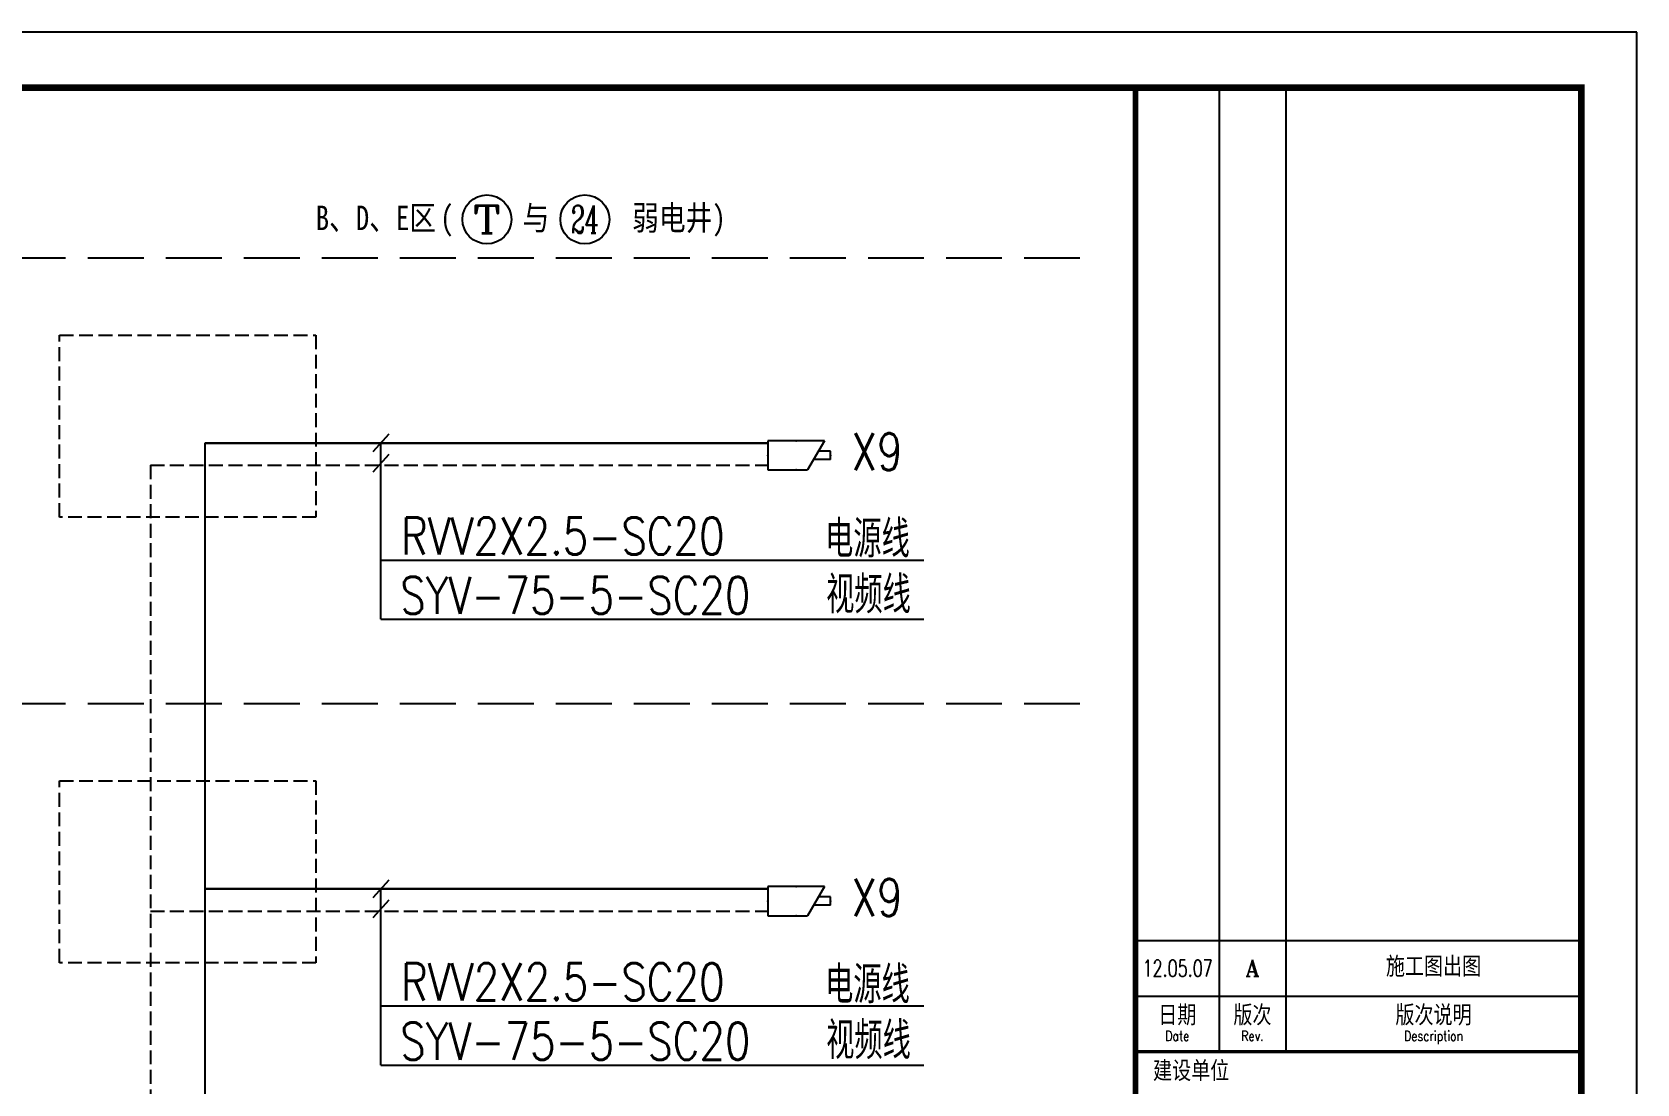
# Model space of a CAD drawing. Extents: x 913510 to 997610, y -270398 to 254224.
# Drawn here: x 968808 to 997610, y 31168 to 50044 of the extents above; entities that cross this region are included whole.
import ezdxf
from ezdxf.enums import TextEntityAlignment as Align

# ---------------------------------------------------------------- set-up
doc = ezdxf.new("R2010")
doc.units = 0
doc.header["$LTSCALE"] = 1000
doc.header["$MEASUREMENT"] = 0
doc.linetypes.add('DASH', pattern=[0.35, 0.25, -0.1])
for name, color, linetype in [('AXIS', 3, 'Continuous'), ('AXIS_TEXT', 7, 'Continuous'), ('EQUIP-消防', 3, 'Continuous'), ('EQUIP-通讯', 3, 'Continuous'), ('WIRE-4', 6, 'Continuous'), ('图框', 139, 'Continuous'), ('电气-文字', 4, 'Continuous'), ('电气-设备标注', 4, 'Continuous'), ('线路', 6, 'Continuous')]:
    doc.layers.add(name, color=color, linetype=linetype)
doc.styles.add('_TCH_AXIS', font='COMPLEX', dxfattribs={"bigfont": 'GBCBIG'})
doc.styles.add('_TCH_LABEL', font='COMPLEX', dxfattribs={"bigfont": 'GBCBIG'})
doc.styles.add('COMPLEX', font='COMPLEX')
doc.styles.add('cyq', font='SIMPLEX.shx', dxfattribs={"width": 0.7, "height": 300, "bigfont": 'china3.shx'})
doc.styles.add('TKZ1_tjhts.shx', font='tjromant.shx', dxfattribs={"bigfont": 'tjhts.shx'})
doc.styles.add('TKZ2_tjkts.shx', font='tjromant.shx', dxfattribs={"bigfont": 'tjkts.shx'})
doc.styles.add('标题大', font='simhei.ttf')

# ---------------------------------------------------------------- blocks, each defined once
blk = doc.blocks.new('$equip$00001464')
for p, q in [((-0.75, -0.1), (-0.75, 0.1)), ((-0.75, 0.1), (-0.457, 0.1)), ((-0.6, 0.35), (0.75, 0.35)), ((-0.6, 0.35), (-0.2, -0.35)), ((0.75, 0.35), (0.75, -0.35)), ((-0.75, -0.1), (-0.343, -0.1)), ((0.75, -0.35), (-0.2, -0.35))]:
    blk.add_line(p, q)
for p in [(-0.75, 0), (0.075, 0.35), (0.75, 0), (0.075, -0.35)]:
    blk.add_point(p)
at = {"style": '_TCH_LABEL', "flags": 9}
blk.add_attdef('A', (0, 0), '', height=0.00002, dxfattribs=at)
blk = doc.blocks.new('_AXISO')
blk.add_circle((0, 0), 0.5)
at = {"layer": 'AXIS_TEXT', "style": 'COMPLEX', "width": 1.041667}
blk.add_attdef('A', text='', height=0.56, dxfattribs=at).set_placement((-0.25, -0.28), (0.25, -0.28), align=Align.FIT)
blk = doc.blocks.new('TJAD_TK_A1')
at = {"color": 0}
for p, q in [((1266.38, 940.45), (1266.38, 767.45)), ((1278.38, 940.45), (1278.38, 767.45)), ((1251.38, 777.45), (1263.38, 777.45)), ((1251.38, 777.45), (1331.38, 777.45)), ((1251.38, 767.45), (1331.38, 767.45))]:
    blk.add_line(p, q, dxfattribs=at)
for points, const_width in [([(1251.38, 940.45), (1251.38, 366.45)], 1), ([(1251.38, 767.45), (1331.38, 767.45)], 0.6)]:
    blk.add_lwpolyline(points, dxfattribs=dict(at, const_width=const_width))
at = {"layer": '图框', "color": 0}
for p, q in [((1341.38, 950.45), (500.38, 950.45)), ((1341.38, 356.45), (1341.38, 950.45)), ((1251.38, 787.45), (1331.38, 787.45))]:
    blk.add_line(p, q, dxfattribs=at)
at = {"layer": '图框', "color": 0, "const_width": 1.2}
blk.add_lwpolyline([(1331.38, 940.45), (525.38, 940.45), (525.38, 366.45), (1331.38, 366.45)], close=True, dxfattribs=at)
at = {"color": 0, "style": 'TKZ2_tjkts.shx'}
for s, p in [('日期', (1258.88, 774)), ('版次', (1272.38, 774)), ('版次说明', (1304.88, 774)), ('建设单位', (1261.38, 764))]:
    blk.add_text(s, height=3.6, dxfattribs=at).set_placement(p, align=Align.MIDDLE_CENTER)
at = {"color": 0, "style": 'TKZ2_tjkts.shx', "width": 0.8}
for s, p in [('Date', (1258.88, 770.3)), ('Rev.', (1272.38, 770.3)), ('Description', (1304.88, 770.3))]:
    blk.add_text(s, height=1.8, dxfattribs=at).set_placement(p, align=Align.MIDDLE_CENTER)
at = {"layer": '图框', "color": 0, "style": 'TKZ1_tjhts.shx', "width": 0.7}
blk.add_text('12.05.07', height=3, dxfattribs=at).set_placement((1258.96, 782.45), align=Align.MIDDLE_CENTER)
at = {"layer": '图框', "color": 0, "style": 'TKZ1_tjhts.shx'}
for s, height, p in [('A', 3, (1272.38, 782.45)), ('施工图出图', 3.6, (1304.88, 782.73))]:
    blk.add_text(s, height=height, dxfattribs=at).set_placement(p, align=Align.MIDDLE_CENTER)

msp = doc.modelspace()

# ---------------------------------------------------------------- linework, layer by layer
at = {"layer": 'EQUIP-消防', "linetype": 'DASH', "elevation": 132}
for points in [[(969300, 44605), (973902, 44605), (973902, 41341), (969300, 41341)], [(969300, 36605), (973902, 36605), (973902, 33341), (969300, 33341)]]:
    msp.add_lwpolyline(points, close=True, dxfattribs=at)
at = {"layer": 'WIRE-4'}
for p, q in [((971909, 42668, 132), (971909, 1202, 132)), ((982015, 42668, -2299), (971909, 42668, 132)), ((971909, 42668, 132), (982015, 42668, 132)), ((982015, 34668, -2299), (971909, 34668, 132)), ((971909, 34668, 132), (982015, 34668, 132))]:
    msp.add_line(p, q, dxfattribs=at)
at = {"layer": 'WIRE-4', "linetype": 'DASH'}
for p, q in [((970932, 42270, 132), (970932, 805, 132)), ((970932, 42270, 132), (982015, 42270, 132)), ((970932, 34270, 132), (982015, 34270, 132))]:
    msp.add_line(p, q, dxfattribs=at)
at = {"layer": '电气-文字'}
for p, q in [((975211, 42826, 1769), (974920, 42510, 1769)), ((975066, 39506, 1769), (975066, 42668, 1769)), ((975211, 42463, 1769), (974920, 42147, 1769)), ((975066, 40570, 1769), (984814, 40570, 1769)), ((975066, 39506, 1769), (984814, 39506, 1769)), ((975211, 34826, 1769), (974920, 34510, 1769)), ((975066, 31506, 1769), (975066, 34668, 1769)), ((975211, 34463, 1769), (974920, 34147, 1769)), ((975066, 32570, 1769), (984814, 32570, 1769)), ((975066, 31506, 1769), (984814, 31506, 1769))]:
    msp.add_line(p, q, dxfattribs=at)
at = {"layer": '线路', "color": 0, "linetype": 'DASH', "ltscale": 4}
for p, q in [((987610, 45986, 132), (916010, 45986, 132)), ((987610, 37986, 132), (916010, 37986, 132))]:
    msp.add_line(p, q, dxfattribs=at)

# ---------------------------------------------------------------- block references
at = {"layer": 'AXIS'}
ref = msp.add_blockref('_AXISO', (976971, 46683, -264), dxfattribs=dict(at, xscale=880, yscale=880, zscale=880))
ref.add_attrib('A', 'T', dxfattribs={"layer": 'AXIS_TEXT', "height": 498, "style": '_TCH_AXIS', "width": 1.4}).set_placement((976722, 46434, -264), (977220, 46434, -264), align=Align.FIT)
ref = msp.add_blockref('_AXISO', (978729, 46683, -264), dxfattribs=dict(at, xscale=880, yscale=880, zscale=880))
ref.add_attrib('A', '24', dxfattribs={"layer": 'AXIS_TEXT', "height": 497.8, "style": '_TCH_AXIS', "width": 0.583333}).set_placement((978480, 46434, -264), (978978, 46434, -264), align=Align.FIT)
at = {"layer": 'EQUIP-通讯', "xscale": -750, "yscale": 750, "zscale": 750}
for p in [(982577, 42448, -2299), (982577, 34448, -2299)]:
    msp.add_blockref('$equip$00001464', p, dxfattribs=at)
at = {"layer": '图框', "xscale": 100, "yscale": 100, "zscale": 100}
msp.add_blockref('TJAD_TK_A1', (863472, -45001), dxfattribs=at)

# ---------------------------------------------------------------- texts
at = {"layer": '电气-文字', "style": 'cyq', "width": 0.8}
for s, height, p in [('X9', 666.7, (983517, 42181, -2299)), ('RVV2X2.5-SC20', 666.67, (975429, 40667, 1769)), ('电源线', 666.7, (983040, 40615, -1471)), ('视频线', 666.7, (983059, 39614, -1471)), ('SYV-75-5-SC20', 666.67, (975414, 39602, 1769)), ('X9', 666.7, (983517, 34181, -2299)), ('RVV2X2.5-SC20', 666.67, (975429, 32667, 1769)), ('电源线', 666.7, (983040, 32615, -1471)), ('SYV-75-5-SC20', 666.67, (975414, 31602, 1769)), ('视频线', 666.7, (983059, 31614, -1471))]:
    msp.add_text(s, height=height, dxfattribs=at).set_placement(p)
at = {"layer": '电气-设备标注', "color": 4, "style": '标题大', "width": 0.8}
for s, p in [('B、D、E区', (974978, 46490, -264)), ('(', (976252, 46490, -264)), ('与', (977850, 46490, -264)), ('弱电井)', (980416, 46490, -264))]:
    msp.add_text(s, height=440, dxfattribs=at).set_placement(p, align=Align.CENTER)

doc.saveas('drawing.dxf')
